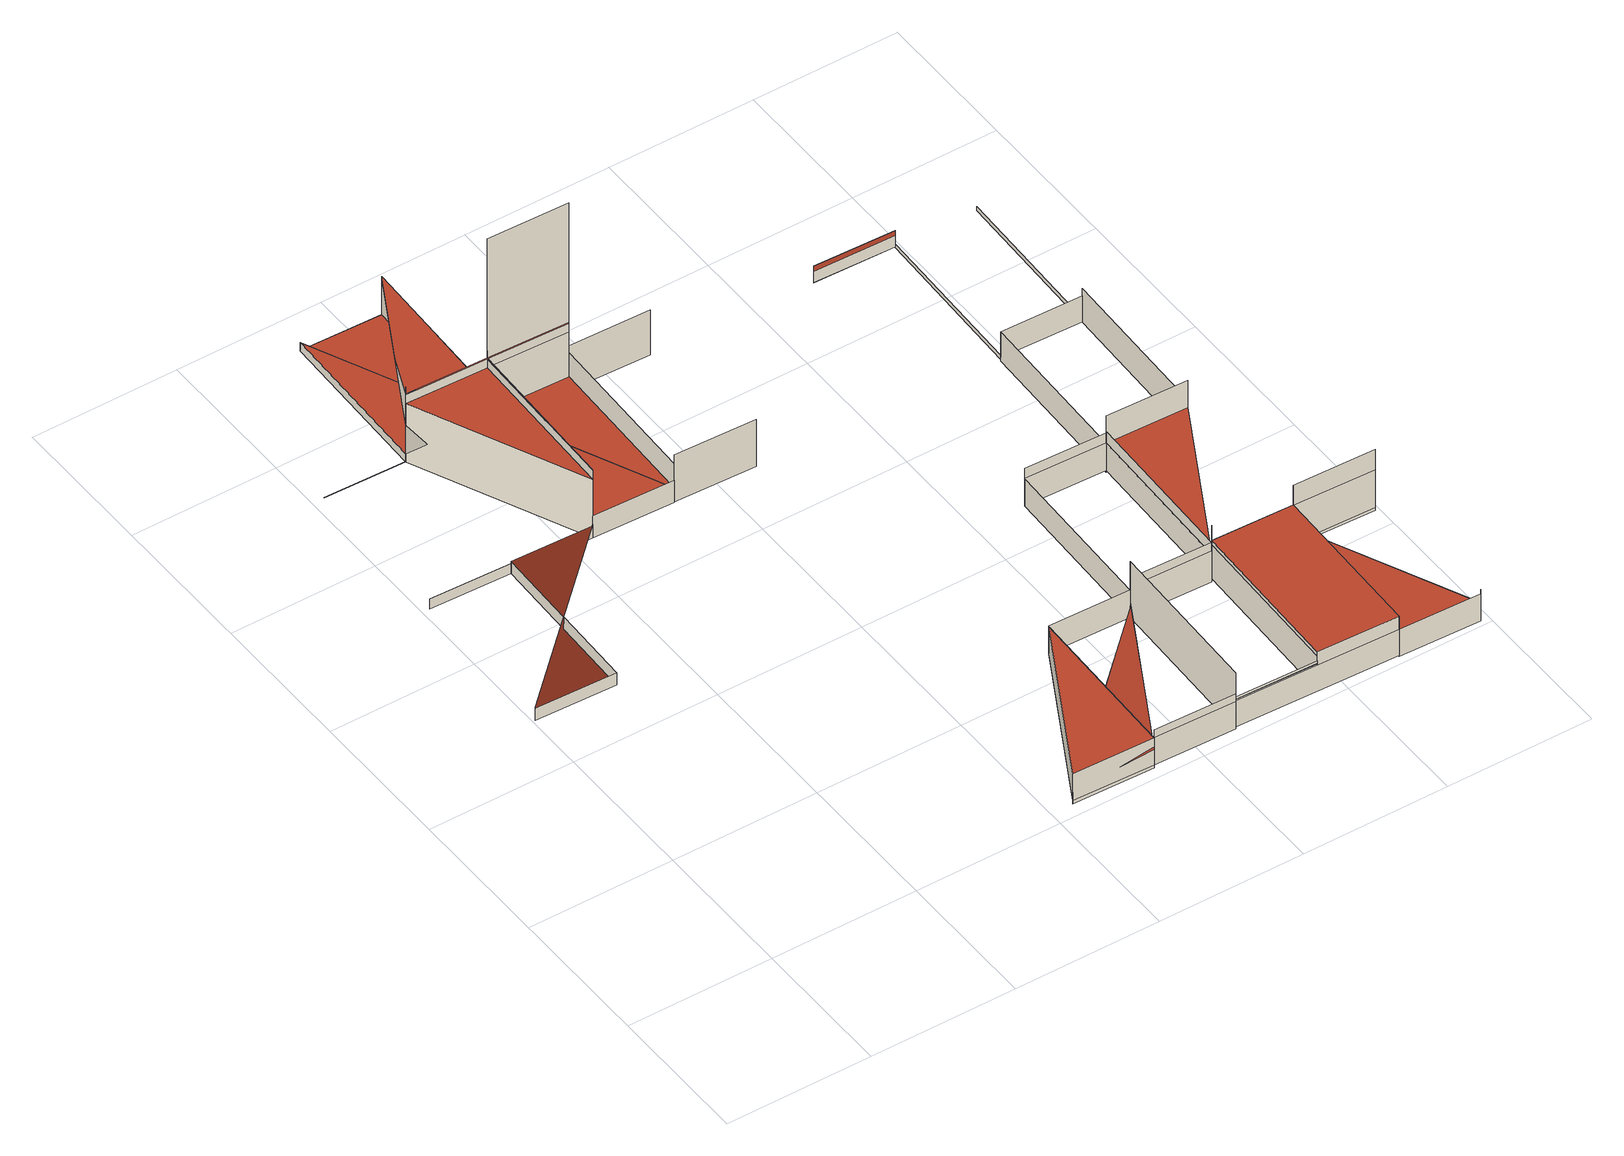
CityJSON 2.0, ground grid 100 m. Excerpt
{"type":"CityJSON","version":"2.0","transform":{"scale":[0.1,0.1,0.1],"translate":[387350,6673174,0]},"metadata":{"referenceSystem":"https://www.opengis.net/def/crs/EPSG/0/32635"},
"CityObjects":{
"building1":{"type":"Building","attributes":{"measuredHeight":10.1,"roofType":"3500","storeysAboveGround":2,"yearOfConstruction":1973,"yearOfDemolition":2026,"function":"Voimalaitosrakennukset","usage":"Huoltorakennus","VTJ_PRT":"102317403C","RATU":40745},"address":[{"CountryName":"Finland","LocalityName":"Helsinki","ThoroughfareName":"Hanasaarenkatu","PostalCode":"00540"}],"geometry":[{"type":"MultiSurface","lod":"2","boundaries":[[[0,1,2]],[[3,4,5]],[[6,7,8]],[[2,1,9,10]],[[10,8,11,8,12,8,10,2]],[[12,8,4,3,13]],[[12,13,7,8]],[[4,5,14]],[[12,13,15,13]],[[10,9,7,8]],[[0,9,7,13,15,16]],[[10,9,0,2]],[[11,8,7,4,14]],[[2,0,16,0]],[[8,11,14,5,4]],[[7,6,7,6,7,9,1,0,16,15,13]],[[7,13,3,5,4]]],"semantics":{"surfaces":[{"type":"WallSurface"},{"type":"RoofSurface"},{"type":"GroundSurface"}],"values":[0,1,0,0,2,0,0,1,0,0,1,0,0,0,0,1,0]}}]},
"building2":{"type":"Building","attributes":{"measuredHeight":40.3,"roofType":"1000","yearOfConstruction":2012,"yearOfDemolition":2026,"usage":"Muu rakennus"},"address":[{"CountryName":"Finland","LocalityName":"Helsinki"}]},
"building3":{"type":"Building","attributes":{"measuredHeight":2.9,"roofType":"3200","yearOfConstruction":1973,"yearOfDemolition":2026,"usage":"Parakki","RATU":0},"address":[{"CountryName":"Finland","LocalityName":"Helsinki"}]},
"building4":{"type":"Building","attributes":{"measuredHeight":58.4,"roofType":"1000;3500;2110;2100","storeysAboveGround":12,"yearOfConstruction":1974,"class":"Sähköenergian tuotantorakennukset","function":"Voimalaitosrakennukset","usage":"Muu rakennus","VTJ_PRT":"103797137R","RATU":40747},"address":[{"CountryName":"Finland","LocalityName":"Helsinki","ThoroughfareNumber":"1-3","ThoroughfareName":"Parrukatu","PostalCode":"00540"}],"geometry":[{"type":"MultiSurface","lod":"2","boundaries":[[[17,18,17,19,20,21]],[[22,23,20,19,18,17]],[[24,25,26]],[[27,28,29]],[[30,31,32,33,34,35,36,37,38,39]],[[40,41,42]],[[43,44,45,46,30,31,47,35]],[[17,48,49]],[[23,22,50]],[[51,37,52]],[[37,51,38]],[[38,51,53]],[[51,17,54]],[[53,26,25,55]],[[42,25,24,40]],[[56,28,27,57]],[[57,27,29,53]],[[38,51,39]],[[34,33,57]],[[33,32,58]],[[57,32,31,56]],[[28,30,39,29]],[[30,59,56]],[[60,61,62,63]],[[22,64,50]],[[64,31,56]],[[31,64,47]],[[47,64,65]],[[66,30,46,67]],[[45,44,68]],[[69,70,71]],[[57,70,72,73]],[[56,66,67,68]],[[53,49,74,75]],[[33,58,69,71,70,57]],[[76,17,18,53,77]],[[56,57,73,57,56,57,53,75,53,55,78,56,68]],[[36,35,59,30]],[[74,49,48,53,75]],[[53,48,17]],[[56,78,41,21,20,23,50]],[[77,53,17]],[[22,17,51,52,65,64]],[[36,30,79,65,52,37]],[[57,70,69,58,32]],[[57,56,63,62,61,60]],[[57,60,61,60]],[[35,47,65,79,30]],[[46,45,68,67]],[[68,80,81,80]],[[68,44,80]],[[56,31,30,66]],[[56,50,64]],[[79,66,30]],[[30,66,56,68,46]],[[46,68,80,44]],[[80,44,43,44]],[[56,59,63]],[[56,66,30]],[[78,82,41]],[[78,55,42,41,82]],[[57,60,34]],[[60,63,59,35,34]],[[53,39,51]],[[56,31,30,28]],[[53,29,39]],[[55,25,42]],[[53,51,54]],[[77,17,76]],[[53,54,17,18]],[[53,18,19,17]],[[17,21,41,40,24,26]],[[53,18,17,26]],[[53,83,48]],[[53,17,49]],[[46,44,43,35,30]]],"semantics":{"surfaces":[{"type":"RoofSurface","ZMax":29.7,"Area":1587.4,"ZMin":28.8,"ZMinASL":31.4,"RoofPitch":86.2,"ZMaxASL":32.3,"RoofOrientation":312.2},{"type":"RoofSurface","ZMax":29.7,"Area":1794,"ZMin":28.8,"ZMinASL":31.4,"RoofPitch":86.7,"ZMaxASL":32.3,"RoofOrientation":132.2},{"type":"RoofSurface","ZMax":6,"Area":426.2,"ZMin":6,"ZMinASL":8.6,"RoofPitch":90,"ZMaxASL":8.6,"RoofOrientation":-1},{"type":"RoofSurface","ZMax":45.5,"Area":299.5,"ZMin":45.5,"ZMinASL":48.1,"RoofPitch":90,"ZMaxASL":48.1,"RoofOrientation":-1},{"type":"RoofSurface","ZMax":53,"Area":629.9,"ZMin":52.2,"ZMinASL":54.8,"RoofPitch":86.8,"ZMaxASL":55.6,"RoofOrientation":222.4},{"type":"RoofSurface","ZMax":0,"Area":340.8,"ZMin":0,"ZMinASL":2.6,"RoofPitch":90,"ZMaxASL":2.6,"RoofOrientation":-1},{"type":"RoofSurface","ZMax":53,"Area":623.8,"ZMin":52.2,"ZMinASL":54.8,"RoofPitch":86.8,"ZMaxASL":55.6,"RoofOrientation":42.3},{"type":"WallSurface","ZMax":28.8,"ZMin":0.2,"ZMinASL":3,"Area":387.4,"ZMaxASL":31.4},{"type":"WallSurface","ZMax":28.9,"ZMin":4.3,"ZMinASL":7,"Area":40.4,"ZMaxASL":31.5},{"type":"WallSurface","ZMax":58.3,"ZMin":38.3,"ZMinASL":41,"Area":269.2,"ZMaxASL":60.9},{"type":"WallSurface","ZMax":58.3,"ZMin":52.3,"ZMinASL":55,"Area":21,"ZMaxASL":60.9},{"type":"WallSurface","ZMax":58.3,"ZMin":-0.3,"ZMinASL":2,"Area":82.4,"ZMaxASL":60.9},{"type":"WallSurface","ZMax":58.3,"ZMin":4.3,"ZMinASL":7,"Area":262.6,"ZMaxASL":60.9},{"type":"WallSurface","ZMax":6,"ZMin":-0.3,"ZMinASL":2,"Area":138.5,"ZMaxASL":8.6},{"type":"WallSurface","ZMax":6,"ZMin":0,"ZMinASL":3,"Area":108.3,"ZMaxASL":8.6},{"type":"WallSurface","ZMax":45.5,"ZMin":-0.3,"ZMinASL":2,"Area":538.9,"ZMaxASL":48.1},{"type":"WallSurface","ZMax":45.5,"ZMin":-0.3,"ZMinASL":2,"Area":1046.3,"ZMaxASL":48.1},{"type":"WallSurface","ZMax":58.3,"ZMin":52.3,"ZMinASL":55,"Area":3.2,"ZMaxASL":60.9},{"type":"WallSurface","ZMax":52.6,"ZMin":-0.3,"ZMinASL":2,"Area":110.3,"ZMaxASL":55.2},{"type":"WallSurface","ZMax":52.5,"ZMin":2.4,"ZMinASL":5,"Area":136.3,"ZMaxASL":55.1},{"type":"WallSurface","ZMax":52.3,"ZMin":-0.3,"ZMinASL":2,"Area":891.7,"ZMaxASL":54.9},{"type":"WallSurface","ZMax":52.2,"ZMin":45.5,"ZMinASL":48,"Area":144.7,"ZMaxASL":54.8},{"type":"WallSurface","ZMax":52.6,"ZMin":-0.3,"ZMinASL":2,"Area":323.5,"ZMaxASL":55.2},{"type":"WallSurface","ZMax":24.3,"ZMin":24.1,"ZMinASL":27,"Area":3.4,"ZMaxASL":26.9},{"type":"WallSurface","ZMax":58.4,"ZMin":4.3,"ZMinASL":7,"Area":48.7,"ZMaxASL":61},{"type":"WallSurface","ZMax":58.4,"ZMin":-0.3,"ZMinASL":2,"Area":95.6,"ZMaxASL":61},{"type":"WallSurface","ZMax":58.4,"ZMin":52.3,"ZMinASL":55,"Area":20.3,"ZMaxASL":61},{"type":"WallSurface","ZMax":58.4,"ZMin":38.3,"ZMinASL":41,"Area":270.5,"ZMaxASL":61},{"type":"WallSurface","ZMax":52.2,"ZMin":45.6,"ZMinASL":48,"Area":29.9,"ZMaxASL":54.8},{"type":"WallSurface","ZMax":52.6,"ZMin":-0.3,"ZMinASL":2,"Area":325.7,"ZMaxASL":55.2},{"type":"WallSurface","ZMax":16.7,"ZMin":0,"ZMinASL":3,"Area":44.6,"ZMaxASL":19.3},{"type":"WallSurface","ZMax":16.7,"ZMin":-0.3,"ZMinASL":2,"Area":175.8,"ZMaxASL":19.3},{"type":"WallSurface","ZMax":45.6,"ZMin":-0.3,"ZMinASL":2,"Area":543.7,"ZMaxASL":48.2},{"type":"WallSurface","ZMax":0.2,"ZMin":-0.3,"ZMinASL":2,"Area":7.9,"ZMaxASL":2.8},{"type":"WallSurface","ZMax":52.5,"ZMin":-0.3,"ZMinASL":2,"Area":344.1,"ZMaxASL":55.1},{"type":"WallSurface","ZMax":40.2,"ZMin":-0.3,"ZMinASL":2,"Area":500.9,"ZMaxASL":42.8},{"type":"GroundSurface","Area":11661.3,"ZMin":-0.3,"ZMinASL":2.3},{"type":"RoofSurface","ZMax":53,"Area":640,"ZMin":52.2,"ZMinASL":54.8,"RoofPitch":86.8,"ZMaxASL":55.6,"RoofOrientation":42.3},{"type":"WallSurface","ZMax":5.9,"ZMin":-0.3,"ZMinASL":2,"Area":9.2,"ZMaxASL":8.5},{"type":"WallSurface","ZMax":28.8,"ZMin":-0.3,"ZMinASL":2,"Area":49.6,"ZMaxASL":31.4},{"type":"WallSurface","ZMax":29.7,"ZMin":-0.3,"ZMinASL":2,"Area":827.6,"ZMaxASL":32.3},{"type":"WallSurface","ZMax":40.2,"ZMin":-0.3,"ZMinASL":2,"Area":525,"ZMaxASL":42.8},{"type":"WallSurface","ZMax":58.4,"ZMin":28.8,"ZMinASL":31,"Area":1146.5,"ZMaxASL":61},{"type":"WallSurface","ZMax":53,"ZMin":29.3,"ZMinASL":32,"Area":356.8,"ZMaxASL":55.6},{"type":"WallSurface","ZMax":52.3,"ZMin":-0.3,"ZMinASL":2,"Area":346.6,"ZMaxASL":54.9},{"type":"WallSurface","ZMax":24.3,"ZMin":-0.3,"ZMinASL":2,"Area":556.3,"ZMaxASL":26.9},{"type":"WallSurface","ZMax":24.3,"ZMin":-0.3,"ZMinASL":2,"Area":557.6,"ZMaxASL":26.9},{"type":"WallSurface","ZMax":53,"ZMin":29.3,"ZMinASL":32,"Area":350.1,"ZMaxASL":55.6},{"type":"WallSurface","ZMax":52.3,"ZMin":-0.3,"ZMinASL":2,"Area":89.7,"ZMaxASL":54.9},{"type":"WallSurface","ZMax":24.3,"ZMin":-0.3,"ZMinASL":2,"Area":562.7,"ZMaxASL":26.9},{"type":"WallSurface","ZMax":52.6,"ZMin":-0.3,"ZMinASL":2,"Area":37.8,"ZMaxASL":55.2},{"type":"WallSurface","ZMax":52.3,"ZMin":-0.3,"ZMinASL":2,"Area":86.7,"ZMaxASL":54.9},{"type":"WallSurface","ZMax":58.4,"ZMin":-0.3,"ZMinASL":2,"Area":61.6,"ZMaxASL":61},{"type":"WallSurface","ZMax":52.2,"ZMin":29.3,"ZMinASL":32,"Area":480.1,"ZMaxASL":54.8},{"type":"WallSurface","ZMax":52.2,"ZMin":-0.3,"ZMinASL":2,"Area":1019.6,"ZMaxASL":54.8},{"type":"WallSurface","ZMax":52.6,"ZMin":-0.3,"ZMinASL":2,"Area":326.2,"ZMaxASL":55.2},{"type":"WallSurface","ZMax":53,"ZMin":24.1,"ZMinASL":27,"Area":451.7,"ZMaxASL":55.6},{"type":"WallSurface","ZMax":52.6,"ZMin":-0.3,"ZMinASL":2,"Area":48.2,"ZMaxASL":55.2},{"type":"WallSurface","ZMax":52.2,"ZMin":-0.3,"ZMinASL":2,"Area":76.5,"ZMaxASL":54.8},{"type":"WallSurface","ZMax":6,"ZMin":-0.3,"ZMinASL":2,"Area":43,"ZMaxASL":8.6},{"type":"WallSurface","ZMax":6,"ZMin":-0.3,"ZMinASL":2,"Area":29.1,"ZMaxASL":8.6},{"type":"WallSurface","ZMax":52.6,"ZMin":-0.3,"ZMinASL":2,"Area":40.9,"ZMaxASL":55.2},{"type":"WallSurface","ZMax":53,"ZMin":24.1,"ZMinASL":27,"Area":459.2,"ZMaxASL":55.6},{"type":"WallSurface","ZMax":58.3,"ZMin":-0.3,"ZMinASL":2,"Area":321,"ZMaxASL":60.9},{"type":"WallSurface","ZMax":52.3,"ZMin":-0.3,"ZMinASL":2,"Area":87.6,"ZMaxASL":54.9},{"type":"WallSurface","ZMax":52.3,"ZMin":-0.3,"ZMinASL":2,"Area":83.3,"ZMaxASL":54.8},{"type":"WallSurface","ZMax":6,"ZMin":-0.3,"ZMinASL":2,"Area":1.7,"ZMaxASL":8.6},{"type":"WallSurface","ZMax":58.3,"ZMin":-0.3,"ZMinASL":2,"Area":65,"ZMaxASL":60.9},{"type":"WallSurface","ZMax":40.2,"ZMin":0,"ZMinASL":3,"Area":322.6,"ZMaxASL":42.8},{"type":"WallSurface","ZMax":28.9,"ZMin":-0.3,"ZMinASL":2,"Area":41.2,"ZMaxASL":31.5},{"type":"WallSurface","ZMax":29.7,"ZMin":-0.3,"ZMinASL":2,"Area":833.3,"ZMaxASL":32.3},{"type":"WallSurface","ZMax":28.8,"ZMin":0,"ZMinASL":3,"Area":1075.3,"ZMaxASL":31.4},{"type":"WallSurface","ZMax":28.9,"ZMin":-0.3,"ZMinASL":2,"Area":21.3,"ZMaxASL":31.5},{"type":"WallSurface","ZMax":5.9,"ZMin":-0.3,"ZMinASL":2,"Area":51.6,"ZMaxASL":8.5},{"type":"WallSurface","ZMax":28.8,"ZMin":-0.3,"ZMinASL":2,"Area":1.4,"ZMaxASL":31.4},{"type":"RoofSurface","ZMax":53,"Area":635.6,"ZMin":52.2,"ZMinASL":54.8,"RoofPitch":86.8,"ZMaxASL":55.6,"RoofOrientation":222.3}],"values":[0,1,2,3,4,5,6,7,8,9,10,11,12,13,14,15,16,17,18,19,20,21,22,23,24,25,26,27,28,29,30,31,32,33,34,35,36,37,38,39,40,41,42,43,44,45,46,47,48,49,50,51,52,53,54,55,56,57,58,59,60,61,62,63,64,65,66,67,68,69,70,71,72,73,74,75]}}]},
"building5":{"type":"Building","attributes":{"measuredHeight":5,"roofType":"1000","yearOfConstruction":2022,"yearOfDemolition":2026,"usage":"Muu rakennus","RATU":0},"address":[{"CountryName":"Finland","LocalityName":"Helsinki"}]},
"building6":{"type":"Building","attributes":{"measuredHeight":5,"roofType":"1000","yearOfConstruction":2022,"yearOfDemolition":2026,"usage":"Muu rakennus","RATU":0},"address":[{"CountryName":"Finland","LocalityName":"Helsinki"}]},
"building7":{"type":"Building","attributes":{"measuredHeight":0.2,"roofType":"1000","storeysAboveGround":6,"yearOfConstruction":2021,"class":"Pienkerrostalot","function":"Muut kerrostalot","usage":"Asuin- ja liikerakennus","VTJ_PRT":"103781079R","RATU":68272},"address":[{"CountryName":"Finland","LocalityName":"Helsinki","ThoroughfareNumber":"16","ThoroughfareName":"Sompasaarenlaituri","PostalCode":"00540"}],"geometry":[{"type":"Solid","lod":"2","boundaries":[[[[84,85,86,87]],[[87,86,88,89]],[[86,90,86,87]],[[87,89,84]],[[86,85,88]],[[89,88,85,84]]]],"semantics":{"surfaces":[{"type":"WallSurface"},{"type":"GroundSurface"},{"type":"RoofSurface"}],"values":[[0,0,0,1,2,0]]}}]},
"building8":{"type":"Building","attributes":{"measuredHeight":145.9,"roofType":"1000","yearOfConstruction":2026,"usage":"Muu rakennus","RATU":0},"address":[{"CountryName":"Finland","LocalityName":"Helsinki"}],"geometry":[{"type":"MultiSurface","lod":"2","boundaries":[[[91,92,93,94]]],"semantics":{"surfaces":[{"type":"WallSurface","ZMax":145.9,"ZMin":0,"ZMinASL":3,"Area":74.6,"ZMaxASL":148.7}],"values":[0]}}]},
"building9":{"type":"Building","attributes":{"measuredHeight":36.6,"roofType":"1000","storeysAboveGround":1,"yearOfConstruction":1985,"yearOfDemolition":2026,"class":"Sähköenergian tuotantorakennukset","function":"Voimalaitosrakennukset","usage":"Muu rakennus","VTJ_PRT":"103797144Y","RATU":40730},"address":[{"CountryName":"Finland","LocalityName":"Helsinki","ThoroughfareNumber":"1-3","ThoroughfareName":"Parrukatu","PostalCode":"00540"}],"geometry":[{"type":"MultiSurface","lod":"2","boundaries":[[[95,96,97,98]],[[99,100,101,102]],[[98,103,104,12]],[[98,105,106]],[[103,107,108,101]],[[99,98,12,99,102,99,102,98,95,98]],[[99,100,103,98]],[[99,98,107,103,100]],[[97,106,107]],[[104,103,100,103,101,100,101,100]],[[102,101,108]],[[12,104,100,99]],[[98,97,106]],[[98,97,107]],[[98,102,108,107,97]]],"semantics":{"surfaces":[{"type":"WallSurface"},{"type":"GroundSurface"},{"type":"RoofSurface"}],"values":[0,0,0,0,0,1,0,0,0,2,0,0,0,0,0]}}]},
"building10":{"type":"Building","attributes":{"measuredHeight":12.2,"roofType":"3500","storeysAboveGround":1,"yearOfConstruction":1966,"yearOfDemolition":2017,"class":"Asemarakennukset ja terminaalit","function":"Rautatie- ja linja-autoasemat, lento- ja satamaterminaalit","VTJ_PRT":"103616067S","RATU":40726},"address":[{"CountryName":"Finland","LocalityName":"Helsinki"}],"geometry":[{"type":"Solid","lod":"2","boundaries":[[[[109,110,111,112]],[[113,114,115]],[[113,111,116,114]],[[115,112,111,113]],[[114,116,109,112,115]],[[111,110,111,113]],[[116,111,110,109]]]],"semantics":{"surfaces":[{"type":"RoofSurface"},{"type":"GroundSurface"},{"type":"WallSurface"}],"values":[[0,1,2,2,2,2,0]]}}]},
"building11":{"type":"Building","attributes":{"measuredHeight":4.2,"roofType":"1000","storeysAboveGround":1,"yearOfConstruction":1985,"class":"Sähköenergian tuotantorakennukset","function":"Voimalaitosrakennukset","usage":"Muu rakennus","VTJ_PRT":"103797144Y","RATU":40730},"address":[{"CountryName":"Finland","LocalityName":"Helsinki","ThoroughfareNumber":"1-3","ThoroughfareName":"Parrukatu","PostalCode":"00540"}],"geometry":[{"type":"MultiSurface","lod":"2","boundaries":[[[117,118,119,120]]],"semantics":{"surfaces":[{"type":"WallSurface","ZMax":4.2,"ZMin":0,"ZMinASL":3,"Area":28.1,"ZMaxASL":6.8}],"values":[0]}}]},
"building12":{"type":"Building","attributes":{"measuredHeight":0.1,"roofType":"1000","storeysAboveGround":6,"yearOfConstruction":2021,"class":"Asuinkerrostalot","function":"Muut kerrostalot","usage":"Asuin- ja liikerakennus","VTJ_PRT":"103803401T","RATU":68592},"address":[{"CountryName":"Finland","LocalityName":"Helsinki","ThoroughfareNumber":"4","ThoroughfareName":"Vinsentinaukio","PostalCode":"00540"}],"geometry":[{"type":"MultiSurface","lod":"2","boundaries":[[[121,122,123,124]],[[123,124,125]],[[125,87,121,124,123]],[[87,125,123,122,121]]],"semantics":{"surfaces":[{"type":"WallSurface"}],"values":[0,0,0,0]}}]},
"building13":{"type":"Building","attributes":{"measuredHeight":2.3,"roofType":"1000","yearOfConstruction":2023,"usage":"Kauppa tai kioski","RATU":0},"address":[{"CountryName":"Finland","LocalityName":"Helsinki"}]},
"building14":{"type":"Building","attributes":{"measuredHeight":45.6,"roofType":"1000","storeysAboveGround":3,"yearOfConstruction":1992,"function":"Voimalaitosrakennukset","usage":"Muu rakennus","VTJ_PRT":"102317412N","RATU":40824},"address":[{"CountryName":"Finland","LocalityName":"Helsinki"}]},
"building15":{"type":"Building","attributes":{"measuredHeight":0.3,"roofType":"1000","storeysAboveGround":12,"yearOfConstruction":2021,"class":"Pienkerrostalot","function":"Muut kerrostalot","usage":"Asuinrakennus","VTJ_PRT":"1037809962","RATU":68271},"address":[{"CountryName":"Finland","LocalityName":"Helsinki","ThoroughfareNumber":"1","ThoroughfareName":"Kaljaasi Fortunan katu","PostalCode":"00540"}],"geometry":[{"type":"MultiSurface","lod":"2","boundaries":[[[84,126,127,128,129]],[[129,125,129,84]],[[130,128,129,125]],[[129,127,126,84]],[[128,127,129]]],"semantics":{"surfaces":[{"type":"WallSurface"},{"type":"GroundSurface"}],"values":[0,1,0,0,0]}}]},
"building16":{"type":"Building","attributes":{"measuredHeight":0.2,"roofType":"1000","storeysAboveGround":5,"yearOfConstruction":2021,"class":"Pienkerrostalot","function":"Muut kerrostalot","usage":"Asuinrakennus","VTJ_PRT":"1037810006","RATU":68270},"address":[{"CountryName":"Finland","LocalityName":"Helsinki","ThoroughfareNumber":"1","ThoroughfareName":"Kaljaasi Fortunan katu","PostalCode":"00540"}]},
"building17":{"type":"Building","attributes":{"measuredHeight":3,"roofType":"1000","yearOfConstruction":2012,"usage":"Muuntamo","RATU":0},"address":[{"CountryName":"Finland","LocalityName":"Helsinki"}]},
"building18":{"type":"Building","attributes":{"measuredHeight":0.2,"roofType":"1000","storeysAboveGround":8,"yearOfConstruction":2021,"function":"Muut kerrostalot","usage":"Asuinrakennus","VTJ_PRT":"103805384S","RATU":68648},"address":[{"CountryName":"Finland","LocalityName":"Helsinki","ThoroughfareNumber":"12","ThoroughfareName":"Sompasaarenlaituri","PostalCode":"00540"}],"geometry":[{"type":"MultiSurface","lod":"2","boundaries":[[[131,132,133]],[[131,133,132,134]],[[131,133,85,135]],[[131,136,133]],[[134,132,133]],[[131,134,133]]],"semantics":{"surfaces":[{"type":"WallSurface"}],"values":[0,0,0,0,0,0]}}]},
"building19":{"type":"Building","attributes":{"measuredHeight":45.8,"roofType":"1000","storeysAboveGround":3,"yearOfConstruction":1992,"yearOfDemolition":2026,"function":"Voimalaitosrakennukset","usage":"Muu rakennus","VTJ_PRT":"102317412N","RATU":40824},"address":[{"CountryName":"Finland","LocalityName":"Helsinki","ThoroughfareName":"Hanasaarenkatu","PostalCode":"00540"}],"geometry":[{"type":"MultiSurface","lod":"2","boundaries":[[[137,138,139]],[[137,67,139]],[[140,141,138,137]]],"semantics":{"surfaces":[{"type":"WallSurface"}],"values":[0,0,0]}}]},
"building20":{"type":"Building","attributes":{"measuredHeight":0.1,"roofType":"1000","storeysAboveGround":1,"yearOfConstruction":2020,"yearOfDemolition":2020,"class":"Muualla luokittelemattomat rakennukset","function":"Muut rakennukset","VTJ_PRT":"103769846C","RATU":68051},"address":[{"CountryName":"Finland","LocalityName":"Helsinki"}]},
"building21":{"type":"Building","attributes":{"measuredHeight":2.9,"roofType":"1000","yearOfConstruction":2013,"usage":"Pumppaamo","RATU":0},"address":[{"CountryName":"Finland","LocalityName":"Helsinki"}]},
"building22":{"type":"Building","attributes":{"measuredHeight":23.4,"roofType":"1000;3500","storeysAboveGround":6,"yearOfConstruction":2024,"class":"Asuinkerrostalot","function":"Muut kerrostalot","usage":"Asuin- ja liikerakennus","VTJ_PRT":"103923277S","RATU":70245},"address":[{"CountryName":"Finland","LocalityName":"Helsinki","ThoroughfareNumber":"5","ThoroughfareName":"Vinsentinkatu","PostalCode":"00540"}],"geometry":[{"type":"Solid","lod":"2","boundaries":[[[[142,143,144,143,144]],[[145,146,147]],[[148,142,144,149]],[[145,150,143]],[[143,150,151,144]],[[143,145,147,144]],[[152,150,143,150,143,150,143,142,148]],[[149,144,147,146,145,143,152]],[[148,149,152]],[[151,150,145,146,145,143,144]],[[152,143,150]]]],"semantics":{"surfaces":[{"type":"RoofSurface","ZMax":20.2,"Area":624.3,"ZMin":20.2,"ZMinASL":24.4,"RoofPitch":90,"ZMaxASL":24.4,"RoofOrientation":-1},{"type":"RoofSurface","ZMax":21.4,"Area":4.5,"ZMin":21.3,"ZMinASL":25.6,"RoofPitch":84.7,"ZMaxASL":25.7,"RoofOrientation":212.2},{"type":"WallSurface","ZMax":20.2,"ZMin":0,"ZMinASL":4,"Area":1333.6,"ZMaxASL":24.4},{"type":"WallSurface","ZMax":23.4,"ZMin":20.2,"ZMinASL":24,"Area":23.4,"ZMaxASL":27.6},{"type":"WallSurface","ZMax":23.4,"ZMin":20.2,"ZMinASL":24,"Area":23.3,"ZMaxASL":27.6},{"type":"WallSurface","ZMax":21.3,"ZMin":20.2,"ZMinASL":24,"Area":5.3,"ZMaxASL":25.6},{"type":"WallSurface","ZMax":23.4,"ZMin":0,"ZMinASL":4,"Area":1126.7,"ZMaxASL":27.6},{"type":"WallSurface","ZMax":21.4,"ZMin":0,"ZMinASL":4,"Area":529.3,"ZMaxASL":25.7},{"type":"GroundSurface","Area":1137.2,"ZMin":0,"ZMinASL":4.2},{"type":"WallSurface","ZMax":23.4,"ZMin":20.2,"ZMinASL":24,"Area":39.2,"ZMaxASL":27.6},{"type":"WallSurface","ZMax":23.4,"ZMin":0,"ZMinASL":4,"Area":475.2,"ZMaxASL":27.6}],"values":[[0,1,2,3,4,5,6,7,8,9,10]]}}]},
"building23":{"type":"Building","attributes":{"measuredHeight":0.3,"roofType":"1000","storeysAboveGround":11,"yearOfConstruction":2021,"class":"Asuinkerrostalot","function":"Muut kerrostalot","usage":"Asuinrakennus","VTJ_PRT":"103749701J","RATU":67669},"address":[{"CountryName":"Finland","LocalityName":"Helsinki","ThoroughfareNumber":"5","ThoroughfareName":"Fregatti Dygdenin kuja","PostalCode":"00540"}],"geometry":[{"type":"Solid","lod":"2","boundaries":[[[[153,154,155]],[[153,156,154]],[[153,155,157,154]],[[129,158,133]],[[129,153,154,156,159,158]],[[129,133,156,153]],[[154,157,155]],[[133,158,159,156]]]],"semantics":{"surfaces":[{"type":"WallSurface"}],"values":[[0,0,0,0,0,0,0,0]]}}]},
"building24":{"type":"Building","attributes":{"measuredHeight":0.2,"roofType":"1000","storeysAboveGround":8,"yearOfConstruction":2022,"class":"Asuinkerrostalot","function":"Muut kerrostalot","usage":"Asuinrakennus","VTJ_PRT":"1038525741","RATU":69067},"address":[{"CountryName":"Finland","LocalityName":"Helsinki","ThoroughfareNumber":"4","ThoroughfareName":"Kaljaasi Fortunan katu","PostalCode":"00540"}],"geometry":[{"type":"MultiSurface","lod":"2","boundaries":[[[129,160,161]],[[153,129,160,161,162]],[[129,153,162,163,160]],[[161,160,163,162]]],"semantics":{"surfaces":[{"type":"WallSurface"}],"values":[0,0,0,0]}}]},
"building25":{"type":"Building","attributes":{"measuredHeight":0.3,"roofType":"1000","storeysAboveGround":6,"yearOfConstruction":2020,"class":"Asuinkerrostalot","function":"Muut kerrostalot","usage":"Asuinrakennus","VTJ_PRT":"103730663D","RATU":67374},"address":[{"CountryName":"Finland","LocalityName":"Helsinki","ThoroughfareNumber":"10","ThoroughfareName":"Sompasaarenlaituri","PostalCode":"00540"}],"geometry":[{"type":"MultiSurface","lod":"2","boundaries":[[[164,165,161,131]],[[164,131,164,131,166,131]],[[166,162,161,131]],[[166,131,161,167,161,162]],[[131,161,167,161]]],"semantics":{"surfaces":[{"type":"WallSurface"},{"type":"GroundSurface"}],"values":[0,1,0,0,0]}}]},
"building26":{"type":"Building","attributes":{"measuredHeight":0.4,"roofType":"1000","storeysAboveGround":8,"yearOfConstruction":2021,"class":"Asuinkerrostalot","function":"Muut kerrostalot","usage":"Asuinrakennus","VTJ_PRT":"103718900Y","RATU":67176},"address":[{"CountryName":"Finland","LocalityName":"Helsinki","ThoroughfareNumber":"8","ThoroughfareName":"Sompasaarenlaituri","PostalCode":"00540"}],"geometry":[{"type":"MultiSurface","lod":"2","boundaries":[[[168,169,170,166]],[[164,168,164,168,166,168]],[[168,164,171,169,172]],[[171,173,172,169]],[[168,169,171,164]],[[168,172,169]],[[164,173,171]],[[164,168,169,171,173]],[[169,170,169,171]]],"semantics":{"surfaces":[{"type":"WallSurface"},{"type":"GroundSurface"},{"type":"RoofSurface"}],"values":[0,1,0,0,0,0,0,0,2]}}]},
"building27":{"type":"Building","attributes":{"measuredHeight":2.1,"roofType":"1000","yearOfDemolition":2025,"RATU":0},"address":[{"CountryName":"Finland","LocalityName":"Helsinki"}]},
"building28":{"type":"Building","attributes":{"measuredHeight":29.6,"roofType":"1000","storeysAboveGround":8,"yearOfConstruction":2023,"class":"Asuinkerrostalot","function":"Muut kerrostalot","usage":"Asuinrakennus","VTJ_PRT":"103923280V","RATU":70244},"address":[{"CountryName":"Finland","LocalityName":"Helsinki","ThoroughfareNumber":"6","ThoroughfareName":"Kaljaasi Fortunan katu","PostalCode":"00540"}],"geometry":[{"type":"Solid","lod":"2","boundaries":[[[[174,175,176,177]],[[178,179,178,180]],[[181,182,180,183]],[[182,184,185,180]],[[186,177,176,187]],[[178,175,174,179]],[[188,178,179,189]],[[184,182,181]],[[189,179,174,177,186,184,181]],[[188,189,181,183]],[[188,183,180,187,180,178]],[[176,175,178,180,187]],[[186,187,180,185,184]]]],"semantics":{"surfaces":[{"type":"RoofSurface","ZMax":29.6,"Area":162.1,"ZMin":29.6,"ZMinASL":34.7,"RoofPitch":90,"ZMaxASL":34.7,"RoofOrientation":-1},{"type":"RoofSurface","ZMax":26.3,"Area":163.7,"ZMin":26.3,"ZMinASL":31.4,"RoofPitch":90,"ZMaxASL":31.4,"RoofOrientation":-1},{"type":"WallSurface","ZMax":26.3,"ZMin":0,"ZMinASL":5,"Area":712.2,"ZMaxASL":31.4},{"type":"WallSurface","ZMax":29.5,"ZMin":26.3,"ZMinASL":31,"Area":37.6,"ZMaxASL":34.6},{"type":"WallSurface","ZMax":29.6,"ZMin":20.3,"ZMinASL":25,"Area":83.5,"ZMaxASL":34.7},{"type":"WallSurface","ZMax":29.6,"ZMin":26.3,"ZMinASL":31,"Area":29.6,"ZMaxASL":34.7},{"type":"WallSurface","ZMax":26.3,"ZMin":0,"ZMinASL":5,"Area":317.3,"ZMaxASL":31.4},{"type":"WallSurface","ZMax":29.5,"ZMin":0,"ZMinASL":5,"Area":450.2,"ZMaxASL":34.6},{"type":"WallSurface","ZMax":29.6,"ZMin":0,"ZMinASL":5,"Area":1046,"ZMaxASL":34.7},{"type":"GroundSurface","Area":812.3,"ZMin":0,"ZMinASL":5.1},{"type":"WallSurface","ZMax":26.3,"ZMin":0,"ZMinASL":5,"Area":903.5,"ZMaxASL":31.4},{"type":"WallSurface","ZMax":29.6,"ZMin":20.3,"ZMinASL":25,"Area":64.3,"ZMaxASL":34.7},{"type":"WallSurface","ZMax":29.5,"ZMin":20.3,"ZMinASL":25,"Area":90,"ZMaxASL":34.6}],"values":[[0,1,2,3,4,5,6,7,8,9,10,11,12]]}}]},
"building29":{"type":"Building","attributes":{"measuredHeight":0.2,"roofType":"1000","storeysAboveGround":6,"yearOfConstruction":2020,"class":"Asuinkerrostalot","function":"Muut kerrostalot","usage":"Asuinrakennus","VTJ_PRT":"103706344X","RATU":66414},"address":[{"CountryName":"Finland","LocalityName":"Helsinki","ThoroughfareNumber":"6","ThoroughfareName":"Sompasaarenlaituri","PostalCode":"00540"}],"geometry":[{"type":"Solid","lod":"2","boundaries":[[[[190,191,168]],[[168,191,192,193,164]],[[193,192,191,190]],[[164,193,190,168]]]],"semantics":{"surfaces":[{"type":"WallSurface"}],"values":[[0,0,0,0]]}}]},
"building30":{"type":"Building","attributes":{"measuredHeight":3.1,"roofType":"1000","yearOfDemolition":2025,"RATU":0},"address":[{"CountryName":"Finland","LocalityName":"Helsinki"}]},
"building31":{"type":"Building","attributes":{"measuredHeight":30.6,"roofType":"1000","storeysAboveGround":8,"yearOfConstruction":2019,"class":"Asuinkerrostalot","function":"Muut kerrostalot","usage":"Asuinrakennus","VTJ_PRT":"103658599S","RATU":66242},"address":[{"CountryName":"Finland","LocalityName":"Helsinki","ThoroughfareNumber":"4","ThoroughfareName":"Fregatti Dygdenin kuja","PostalCode":"00540"}],"geometry":[{"type":"MultiSurface","lod":"2","boundaries":[[[194,170,169,195]],[[195,196,197,194]],[[197,170,194]],[[170,197,194,195,169]]],"semantics":{"surfaces":[{"type":"WallSurface","ZMax":19.1,"ZMin":0,"ZMinASL":5,"Area":229.2,"ZMaxASL":24},{"type":"WallSurface","ZMax":28,"ZMin":0,"ZMinASL":5,"Area":492.6,"ZMaxASL":32.9},{"type":"WallSurface","ZMax":28,"ZMin":0,"ZMinASL":5,"Area":800.2,"ZMaxASL":32.9},{"type":"WallSurface","ZMax":28,"ZMin":0,"ZMinASL":5,"Area":386.7,"ZMaxASL":32.9}],"values":[0,1,2,3]}}]},
"building32":{"type":"Building","attributes":{"measuredHeight":31.3,"roofType":"1000","storeysAboveGround":6,"yearOfConstruction":2023,"class":"Asuinkerrostalot","function":"Muut kerrostalot","usage":"Asuin- ja liikerakennus","VTJ_PRT":"103909659F","RATU":69919},"address":[{"CountryName":"Finland","LocalityName":"Helsinki","ThoroughfareNumber":"11","ThoroughfareName":"Aallonhalkoja","PostalCode":"00540"}],"geometry":[{"type":"MultiSurface","lod":"2","boundaries":[[[198,199,142,200]],[[200,142,201,142,199,202,198]],[[202,199,202,199,198]],[[198,203,199]],[[198,203,204,203]],[[204,203,205]],[[198,204,205]],[[198,205,203]]],"semantics":{"surfaces":[{"type":"WallSurface","ZMax":21.1,"ZMin":0,"ZMinASL":3,"Area":980.9,"ZMaxASL":24.4},{"type":"WallSurface","ZMax":24.4,"ZMin":0,"ZMinASL":3,"Area":1457.4,"ZMaxASL":27.7},{"type":"WallSurface","ZMax":24.3,"ZMin":0,"ZMinASL":3,"Area":622.9,"ZMaxASL":27.6},{"type":"WallSurface","ZMax":28.1,"ZMin":0,"ZMinASL":3,"Area":413.1,"ZMaxASL":31.4},{"type":"WallSurface","ZMax":31.3,"ZMin":0,"ZMinASL":3,"Area":427.2,"ZMaxASL":34.6},{"type":"WallSurface","ZMax":31.3,"ZMin":20.8,"ZMinASL":24,"Area":47.2,"ZMaxASL":34.6},{"type":"WallSurface","ZMax":31.3,"ZMin":0,"ZMinASL":3,"Area":188.9,"ZMaxASL":34.6},{"type":"WallSurface","ZMax":28.1,"ZMin":0,"ZMinASL":3,"Area":470.7,"ZMaxASL":31.4}],"values":[0,1,2,3,4,5,6,7]}}]},
"building33":{"type":"Building","attributes":{"measuredHeight":0.4,"roofType":"1000","storeysAboveGround":12,"yearOfConstruction":2019,"class":"Asuinkerrostalot","function":"Muut kerrostalot","usage":"Asuinrakennus","VTJ_PRT":"103658628P","RATU":66190},"address":[{"CountryName":"Finland","LocalityName":"Helsinki","ThoroughfareNumber":"5","ThoroughfareName":"Priki Venuksen kuja","PostalCode":"00540"}],"geometry":[{"type":"MultiSurface","lod":"2","boundaries":[[[162,206,207]],[[208,209,207]],[[209,208,210,211]],[[206,211,209,208,207]],[[211,206,162,212]],[[212,162,207,209]],[[211,209,211,212,209]]],"semantics":{"surfaces":[{"type":"RoofSurface"},{"type":"WallSurface"},{"type":"GroundSurface"}],"values":[0,1,1,1,1,1,2]}}]},
"building34":{"type":"Building","attributes":{"measuredHeight":17.3,"roofType":"1000","storeysAboveGround":3,"yearOfConstruction":2023,"class":"Lasten päiväkodit","function":"Lasten päiväkodit","usage":"Päiväkoti","VTJ_PRT":"104019008V","RATU":71952},"address":[{"CountryName":"Finland","LocalityName":"Helsinki","ThoroughfareNumber":"4","ThoroughfareName":"Priki Johannan kuja","PostalCode":"00540"}],"geometry":[{"type":"MultiSurface","lod":"2","boundaries":[[[213,214,215,216]],[[217,218,214,213]],[[216,217,213]],[[218,215,214]],[[217,216,215,219,215,218]],[[215,220,219]]],"semantics":{"surfaces":[{"type":"WallSurface","ZMax":13.2,"ZMin":0,"ZMinASL":4,"Area":187.1,"ZMaxASL":17.5},{"type":"WallSurface","ZMax":13.2,"ZMin":0,"ZMinASL":4,"Area":527.3,"ZMaxASL":17.5},{"type":"GroundSurface","Area":745.5,"ZMin":0,"ZMinASL":4.3},{"type":"RoofSurface","ZMax":13.2,"Area":508,"ZMin":13.2,"ZMinASL":17.5,"RoofPitch":90,"ZMaxASL":17.5,"RoofOrientation":-1},{"type":"WallSurface","ZMax":17.3,"ZMin":0,"ZMinASL":4,"Area":297.7,"ZMaxASL":21.7},{"type":"WallSurface","ZMax":17.3,"ZMin":13.2,"ZMinASL":18,"Area":96.6,"ZMaxASL":21.7}],"values":[0,1,2,3,4,5]}}]},
"building35":{"type":"Building","attributes":{"measuredHeight":0.2,"roofType":"1000","storeysAboveGround":8,"yearOfConstruction":2019,"class":"Asuinkerrostalot","function":"Muut kerrostalot","usage":"Asuinrakennus","VTJ_PRT":"1035891361","RATU":65068},"address":[{"CountryName":"Finland","LocalityName":"Helsinki","ThoroughfareNumber":"4","ThoroughfareName":"Priki Venuksen kuja","PostalCode":"00540"}],"geometry":[{"type":"MultiSurface","lod":"2","boundaries":[[[221,222,223,224]],[[221,222,225]]],"semantics":{"surfaces":[{"type":"WallSurface"}],"values":[0,0]}}]},
"building36":{"type":"Building","attributes":{"measuredHeight":26.3,"roofType":"1000","storeysAboveGround":8,"yearOfConstruction":2019,"class":"Asuinkerrostalot","function":"Muut kerrostalot","usage":"Asuinrakennus","VTJ_PRT":"1035891383","RATU":65069},"address":[{"CountryName":"Finland","LocalityName":"Helsinki","ThoroughfareNumber":"4","ThoroughfareName":"Sompasaarenlaituri","PostalCode":"00540"}],"geometry":[{"type":"MultiSurface","lod":"2","boundaries":[[[226,227,222,225,228]],[[222,227,226,223]],[[223,228,225,222]],[[223,229,223,222]],[[226,230,226,227]],[[226,223,229,230]],[[226,228,223]]],"semantics":{"surfaces":[{"type":"WallSurface"},{"type":"RoofSurface"},{"type":"GroundSurface"}],"values":[0,0,0,1,2,0,0]}}]},
"building37":{"type":"Building","attributes":{"measuredHeight":0.3,"roofType":"1000","storeysAboveGround":8,"yearOfConstruction":2019,"class":"Asuinkerrostalot","function":"Muut kerrostalot","usage":"Asuinrakennus","VTJ_PRT":"103672829T","RATU":66415},"address":[{"CountryName":"Finland","LocalityName":"Helsinki","ThoroughfareNumber":"8","ThoroughfareName":"Loviseholminpolku","PostalCode":"00540"}],"geometry":[{"type":"MultiSurface","lod":"2","boundaries":[[[231,232,233,234]],[[235,232,231]]],"semantics":{"surfaces":[{"type":"WallSurface"}],"values":[0,0]}}]},
"building38":{"type":"Building","attributes":{"measuredHeight":45.4,"roofType":"1000","storeysAboveGround":12,"yearOfConstruction":2019,"class":"Asuinkerrostalot","function":"Muut kerrostalot","usage":"Asuinrakennus","VTJ_PRT":"103637383C","RATU":65808},"address":[{"CountryName":"Finland","LocalityName":"Helsinki","ThoroughfareNumber":"3","ThoroughfareName":"Priki Johannan kuja","PostalCode":"00540"}],"geometry":[{"type":"MultiSurface","lod":"2","boundaries":[[[236,237,235,238]],[[235,239,238]],[[238,239,235,237,236]],[[238,239,240,236]]],"semantics":{"surfaces":[{"type":"WallSurface"}],"values":[0,0,0,0]}}]},
"building39":{"type":"Building","attributes":{"measuredHeight":12.6,"roofType":"3500","storeysAboveGround":2,"yearOfConstruction":2025,"class":"Muut kokoontumisrakennukset","usage":"Muu rakennus","VTJ_PRT":"104163778V","RATU":74124},"address":[{"CountryName":"Finland","LocalityName":"Helsinki","ThoroughfareNumber":"12","ThoroughfareName":"Koksikatu","PostalCode":"00540"}],"geometry":[{"type":"MultiSurface","lod":"2","boundaries":[[[241,242,243,244]],[[245,244,243,246]],[[244,241,244,245]],[[243,242,243,246]]],"semantics":{"surfaces":[{"type":"RoofSurface","ZMax":12.6,"Area":322.2,"ZMin":8.8,"ZMinASL":11.7,"RoofPitch":60.9,"ZMaxASL":15.5,"RoofOrientation":312.1},{"type":"WallSurface","ZMax":8.8,"ZMin":0,"ZMinASL":3,"Area":366.1,"ZMaxASL":11.7},{"type":"WallSurface","ZMax":12.6,"ZMin":0,"ZMinASL":3,"Area":144.9,"ZMaxASL":15.5},{"type":"WallSurface","ZMax":12.6,"ZMin":0,"ZMinASL":3,"Area":144.7,"ZMaxASL":15.5}],"values":[0,1,2,3]}}]},
"building40":{"type":"Building","attributes":{"measuredHeight":13.3,"roofType":"3500;2100","storeysAboveGround":2,"yearOfConstruction":1964,"yearOfDemolition":2018,"class":"Talousrakennukset","function":"Talousrakennukset","VTJ_PRT":"1031422434","RATU":1859},"address":[{"CountryName":"Finland","LocalityName":"Helsinki"}],"geometry":[{"type":"Solid","lod":"2","boundaries":[[[[247,248,249,250,251,252,253]],[[252,254,253]],[[247,255,256,257,248]],[[258,249,259,249]],[[260,261,262,254,252]],[[257,256,260]],[[250,259,249,251]],[[260,258,249,248,257]],[[259,250,249]],[[258,260,252,251,249]],[[256,255,260]],[[260,255,247,253,254,262,261]]]],"semantics":{"surfaces":[{"type":"WallSurface"},{"type":"RoofSurface"}],"values":[[0,1,1,0,0,0,1,0,1,0,0,0]]}}]},
"building41":{"type":"Building","attributes":{"measuredHeight":26.2,"roofType":"1000","storeysAboveGround":6,"yearOfConstruction":2019,"class":"Asuinkerrostalot","function":"Muut kerrostalot","usage":"Asuinrakennus","VTJ_PRT":"103589134Y","RATU":65067},"address":[{"CountryName":"Finland","LocalityName":"Helsinki","ThoroughfareNumber":"1","ThoroughfareName":"Kapteeni Sundmanin katu","PostalCode":"00540"}],"geometry":[{"type":"MultiSurface","lod":"2","boundaries":[[[263,264,229,265]],[[263,264,266]],[[267,263,266,225,222]],[[267,263,265,263]]],"semantics":{"surfaces":[{"type":"WallSurface"},{"type":"GroundSurface"}],"values":[0,0,0,1]}}]},
"building42":{"type":"Building","attributes":{"measuredHeight":3,"roofType":"1000","yearOfDemolition":2021,"RATU":0},"address":[{"CountryName":"Finland","LocalityName":"Helsinki"}],"geometry":[{"type":"MultiSurface","lod":"2","boundaries":[[[268,269,270,271]]],"semantics":{"surfaces":[{"type":"WallSurface"}],"values":[0]}}]},
"building43":{"type":"Building","attributes":{"measuredHeight":3,"roofType":"1000","yearOfDemolition":2021,"RATU":0},"address":[{"CountryName":"Finland","LocalityName":"Helsinki"}]},
"building44":{"type":"Building","attributes":{"measuredHeight":3,"roofType":"1000","yearOfConstruction":2015,"usage":"Muuntamo","RATU":0},"address":[{"CountryName":"Finland","LocalityName":"Helsinki"}],"geometry":[{"type":"MultiSurface","lod":"2","boundaries":[[[272,273,274,275]]],"semantics":{"surfaces":[{"type":"WallSurface","ZMax":3,"ZMin":0,"ZMinASL":3,"Area":7.8,"ZMaxASL":6.4}],"values":[0]}}]}
},
"vertices":[
[3,2389,118],[3,2389,119],[3,2389,25],[1146,3468,103],[591,3486,103],[591,3486,104],[591,3486,119],[591,3486,118],[591,3486,25],[557,2372,118],[557,2372,25],[37,3503,25],[1146,3468,25],[1146,3468,118],[37,3503,103],[1146,3468,127],[3,2389,127],
[626,4599,314],[626,4599,315],[626,4599,323],[1214,5695,323],[1214,5695,314],[1180,4582,314],[1180,4582,315],[1180,4582,86],[660,5712,86],[626,4599,86],[1146,3468,481],[1180,4582,481],[626,4599,481],[1180,4582,548],[1180,4582,549],[1146,3468,549],[1146,3468,551],[1146,3468,552],[1180,4582,556],[626,4599,556],[626,4599,551],[626,4599,549],[626,4599,548],[1180,4582,26],[1214,5695,26],[660,5712,26],[1735,4565,556],[1735,4565,552],[1735,4565,549],[1735,4565,548],[1180,4582,551],[626,4599,85],[626,4599,28],[1180,4582,69],[626,4599,609],[626,4599,409],[626,4599,23],[626,4599,69],[660,5712,23],[1180,4582,23],[1146,3468,23],[1146,3468,50],[1180,4582,552],[1146,3468,267],[1146,3468,269],[1180,4582,269],[1180,4582,267],[1180,4582,610],[1180,4582,409],[1180,4582,482],[1735,4565,482],[1735,4565,23],[1146,3468,184],[1146,3468,193],[1146,3468,26],[1700,3451,193],[1700,3451,23],[71,4616,28],[71,4616,23],[626,4599,26],[626,4599,428],[1214,5695,23],[1180,4582,319],[1735,4565,267],[1735,4565,269],[1214,5695,86],[626,4599,29],
[2741,1191,25],[2741,1191,234],[2707,77,234],[2707,77,25],[2152,94,234],[2152,94,25],[2707,77,267],
[1180,4582,28],[1180,4582,1487],[1735,4565,1487],[1735,4565,28],
[2255,3434,25],[2255,3434,391],[1700,3451,391],[1700,3451,25],[1180,4582,25],[1180,4582,135],[1735,4565,135],[1735,4565,25],[1700,3451,135],[1146,3468,135],[1700,3451,318],[1700,3451,390],[1700,3451,320],[1735,4565,320],
[2707,77,146],[3296,1174,146],[3296,1174,96],[2152,94,96],[3296,1174,0],[2707,77,0],[2152,94,0],[2707,77,96],
[1735,4565,26],[1735,4565,68],[1700,3451,68],[1700,3451,26],
[2707,77,240],[2707,77,298],[3261,60,298],[3261,60,240],[3261,60,25],
[2741,1191,240],[3296,1174,240],[3296,1174,463],[3296,1174,25],[3261,60,463],
[3296,1174,26],[3296,1174,294],[3296,1174,234],[3296,1174,325],[2741,1191,26],[3296,1174,272],
[1735,4565,24],[1735,4565,373],[1735,4565,157],[2289,4548,24],[2289,4548,373],
[4371,26,244],[3816,43,244],[3261,60,244],[3816,43,256],[3816,43,257],[3261,60,256],[4371,26,42],[3261,60,42],[3816,43,276],[3261,60,276],[3816,43,42],
[3850,1157,25],[3850,1157,464],[3850,1157,244],[3850,1157,234],[3850,1157,274],[3296,1174,264],[3850,1157,264],
[3296,1174,334],[3296,1174,238],[3850,1157,238],[3850,1157,334],
[3330,2287,26],[3330,2287,238],[3850,1157,26],[3296,1174,277],
[3884,2270,26],[3884,2270,240],[3850,1157,240],[3330,2287,240],[3884,2270,317],[3330,2287,317],
[4371,26,347],[4405,1140,347],[3850,1157,347],[3816,43,347],[4405,1140,314],[4371,26,314],[3850,1157,314],[3816,43,51],[3816,43,314],[3850,1157,51],[3816,43,346],[3850,1157,346],[3816,43,254],[3850,1157,254],[4405,1140,51],[4371,26,51],
[3884,2270,230],[3884,2270,274],[3330,2287,274],[3330,2287,230],
[3850,1157,49],[3884,2270,49],[3884,2270,329],[3850,1157,329],
[4925,9,33],[4925,9,244],[4371,26,33],[4371,26,277],[4925,9,276],[4925,9,314],[4925,9,346],[4925,9,241],
[4439,2253,238],[3884,2270,238],[3884,2270,448],[3884,2270,46],[4439,2253,448],[4439,2253,46],[3850,1157,46],
[4925,9,43],[4925,9,175],[4371,26,175],[4371,26,43],[4405,1140,43],[4405,1140,175],[4371,26,216],[4371,26,200],
[4439,2253,41],[4439,2253,237],[3884,2270,237],[3884,2270,41],[4439,2253,297],
[3884,2270,8],[4439,2253,8],[3884,2270,297],[3918,3383,237],[3918,3383,8],
[4405,1140,47],[4405,1140,340],[4959,1123,340],[4959,1123,47],[4405,1140,237],
[4959,1123,25],[4959,1123,237],[4405,1140,25],[4405,1140,499],[4959,1123,499],
[3398,4514,155],[3953,4497,155],[3953,4497,117],[3398,4514,117],[3398,4514,29],[3953,4497,29],
[3953,4497,126],[3398,4514,97],[3398,4514,140],[3953,4497,159],[3953,4497,140],[3953,4497,103],[3953,4497,108],[3953,4497,98],[3953,4497,125],[3953,4497,100],[3953,4497,97],[3398,4514,27],[3398,4514,159],[3953,4497,27],[3953,4497,62],[3953,4497,67],
[4473,3366,35],[4473,3366,237],[3918,3383,35],[4473,3366,297],[4439,2253,35],
[3918,3383,53],[3953,4497,53],[3953,4497,23],[3918,3383,23],
[4473,3366,64],[4507,4480,64],[4507,4480,34],[4473,3366,34]
]}
